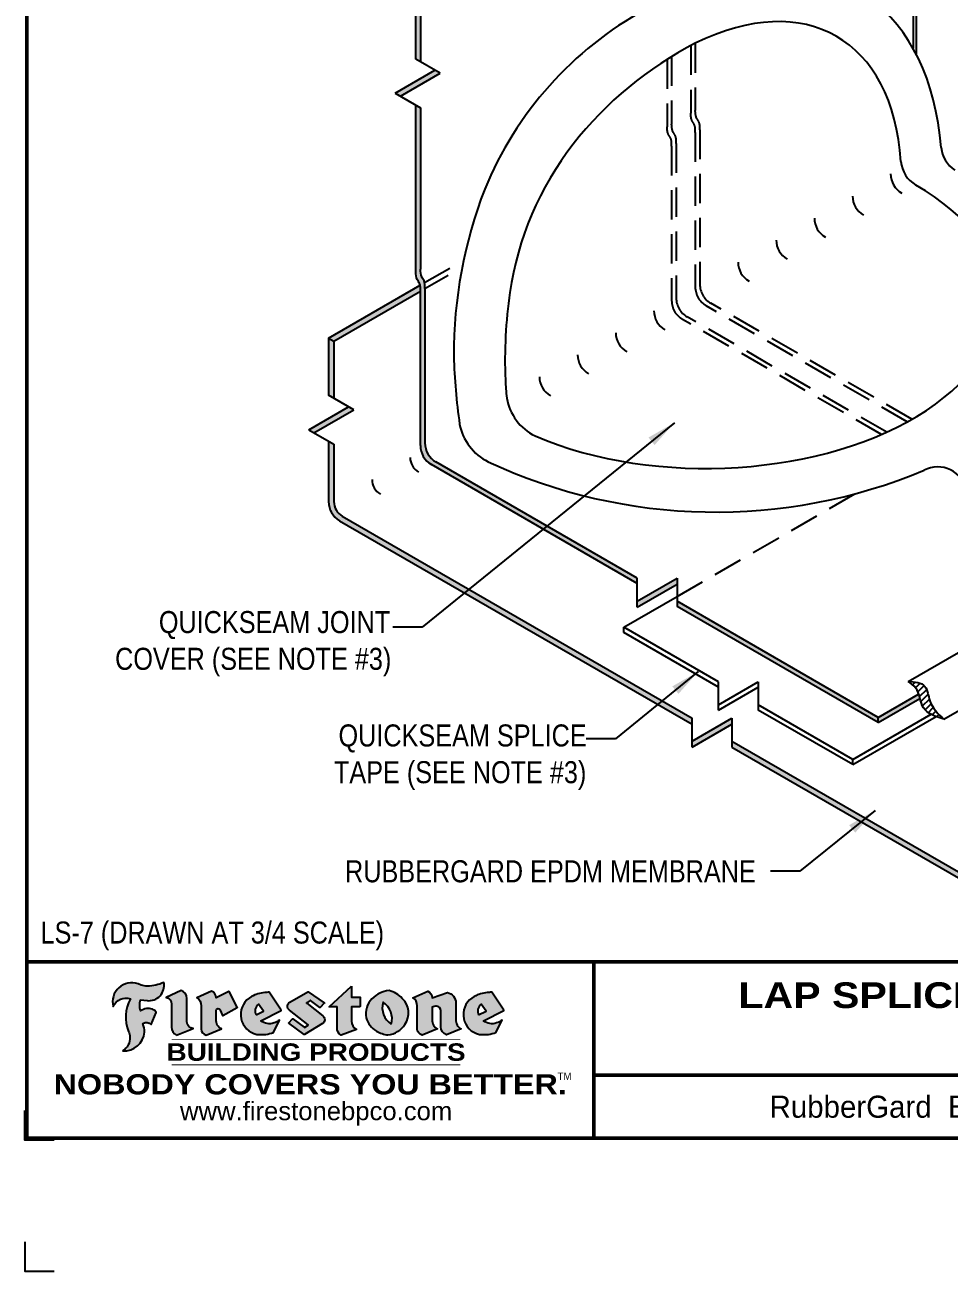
# Model space of a CAD drawing. Header units: inches. Extents: x 165.4 to 185.5, y 113.7 to 130.5.
# Drawn here: x 165.45 to 173.31, y 113.75 to 124.35 of the extents above; entities that cross this region are included whole.
import ezdxf
from ezdxf.enums import TextEntityAlignment as Align

# ---------------------------------------------------------------- set-up
doc = ezdxf.new("R2010")
doc.units = ezdxf.units.IN
doc.header["$MEASUREMENT"] = 0
doc.linetypes.add('HIDDEN', pattern=[0.375, 0.25, -0.125])
doc.layers.get('0').update_dxf_attribs({"linetype": 'CONTINUOUS'})
doc.layers.get('DEFPOINTS').update_dxf_attribs({"linetype": 'CONTINUOUS'})
for name, color, linetype in [('FSBP-ANNO-NOTE', 7, 'CONTINUOUS'), ('FSBP-MEMBRANE', 7, 'CONTINUOUS'), ('FSBP-SEALANTS', 1, 'CONTINUOUS'), ('FSBP-TTLB', 7, 'CONTINUOUS'), ('FSBP-TTLB-BORDER', 7, 'CONTINUOUS'), ('FSBP-TTLB-TEXT', 7, 'CONTINUOUS')]:
    doc.layers.add(name, color=color, linetype=linetype)
doc.styles.add('FSBP_ARIAL', font='arial.ttf')
doc.styles.add('FSBP_ARIAL_BOLD', font='')
doc.styles.add('FSBP_ARIAL_NAR', font='ARIALN.TTF')
doc.styles.add('FSBP_BANKGOTHIC', font='bgothm.ttf')
doc.styles.get('FSBP_ARIAL_BOLD').set_extended_font_data('Arial Black')
doc.dimstyles.new('FSBP-LEADER', dxfattribs={"dimtxt": 0.1875, "dimasz": 0.25, "dimexe": 0.0625, "dimexo": 0.125, "dimgap": 0.125, "dimtad": 0, "dimtih": 1, "dimtoh": 1, "dimdec": 4, "dimzin": 0, "dimdsep": 46, "dimlunit": 4, "dimtxsty": 'FSBP_ARIAL_NAR', "dimcen": 0.09375, "dimclrd": 256, "dimclre": 256, "dimclrt": 256, "dimadec": 0, "dimazin": 0, "dimtfac": 1, "dimtdec": 4, "dimtofl": 0, "dimtmove": 0, "dimatfit": 3, "dimfxl": 1, "dimtolj": 1, "dimtzin": 0, "dimlwd": -1, "dimlwe": -1, "dimarcsym": 0})

# ---------------------------------------------------------------- blocks, each defined once
blk = doc.blocks.new('TTLB-EPDM_2')
at = {"layer": 'FSBP-TTLB-TEXT'}
h = blk.add_hatch(color=1, dxfattribs=at)
edge = h.paths.add_edge_path()
edge.add_arc((1.037309769669573, -0.1982514792917306), 0.1319107607348553, 264.0410451462098, 370.3106169565175)
edge.add_arc((1.027551646585694, 0.1214293576525799), 0.3273056962876235, 270.05058356628535, 295.23459397187514, ccw=False)
edge.add_arc((1.022801957313345, -0.06680179986895154), 0.1391656561713503, 249.3281275763668, 272.0749124149863, ccw=False)
edge.add_line((0.9736743133014443, -0.1970076156048179), (0.9474927838574558, -0.1852745150568325))
edge.add_arc((0.8939498971398288, -0.3394262635682071), 0.1631857907024099, 70.84590087378872, 194.3325259843273)
edge.add_arc((0.8444260109029493, -0.4259936440910768), 0.1179914261095279, 70.96950098067128, 156.9641407594482, ccw=False)
edge.add_arc((1.153141409296894, -0.4684497516079468), 0.3110405457095052, 150.3231137483159, 203.2084295854517)
edge.add_arc((0.7562495500622943, -0.6412608153899899), 0.1218587156617311, 0.8849157075190988, 24.34668939894999, ccw=False)
edge.add_arc((0.7493781665697374, -0.6475258110744375), 0.1289731377238325, -58.36655102076742, 3.6216782311386737, ccw=False)
edge.add_arc((0.8256699029544474, -0.5792158350996106), 0.1783301886510354, 267.2205474105585, 354.1381621173521)
edge.add_arc((0.7903121048625305, -0.6011409294291745), 0.212787892960859, 0.9996158580669322, 21.00503380861244)
edge.add_arc((1.01880712263941, -0.5666691048185161), 0.05136395668415847, 40.82117713173261, 125.52727787225791, ccw=False)
edge.add_line((1.057676976260041, -0.5330924682126437), (1.102776947655911, -0.4308018311949837))
edge.add_arc((1.040858222524664, -0.4699705673995949), 0.07326744446031509, 32.31675181867256, 66.31481236598174)
edge.add_arc((1.032262518825329, -0.5063316993097662), 0.1102246948011782, 69.8179132332389, 125.254734720681)
edge.add_arc((1.127708877207287, -0.368959353531244), 0.1659710644737306, 164.1569669952081, 196.5811013160487, ccw=False)
edge.add_line((0.9680425188342383, -0.3236487780942383), (1.023615334387159, -0.3294494641845773))
h = blk.add_hatch(color=1, dxfattribs=at)
edge = h.paths.add_edge_path()
edge.add_line((2.763460561272041, -0.2072496393923444), (2.763460561272041, -0.2969520779963801))
edge.add_arc((2.765767478062699, -0.2969520779963943), 0.00230691679065842, 179.9999999996471, 269.9999999996471)
edge.add_line((2.765767478062685, -0.2992589947870528), (2.835417693520355, -0.2992589947870528))
edge.add_arc((2.835417693520355, -0.3015659115777538), 0.002306916790701052, 0, 90, ccw=False)
edge.add_line((2.837724610311056, -0.3015659115777538), (2.837724610311056, -0.3790761307453892))
edge.add_arc((2.83541769352037, -0.3790761307453749), 0.002306916790686842, 269.99999999964706, 359.99999999964706, ccw=False)
edge.add_line((2.835417693520355, -0.3813830475360618), (2.765767478062685, -0.3813830475360618))
edge.add_arc((2.765767478062699, -0.3836899643267202), 0.00230691679065842, 90.00000000035294, 180.0000000003529)
edge.add_line((2.763460561272041, -0.3836899643267344), (2.763460561272041, -0.5033995910642801))
edge.add_arc((2.836735953378943, -0.5071368822038516), 0.07337063740681413, 177.0802527808789, 245.3249543133826)
edge.add_line((2.806105814540615, -0.5738080530967267), (2.674529557384915, -0.6226036013049594))
edge.add_arc((2.708610405062069, -0.564298408791804), 0.06753517344606039, 177.0345319916277, 239.6926428024901, ccw=False)
edge.add_line((2.641165668230087, -0.560804539009709), (2.641165668230087, -0.3836899643267344))
edge.add_arc((2.638858751439429, -0.3836899643267202), 0.00230691679065842, 359.9999999996471, 449.999999999647)
edge.add_line((2.638858751439443, -0.3813830475360618), (2.572857950769389, -0.3813830475360618))
edge.add_line((2.572857950769389, -0.3813830475360618), (2.763460561272041, -0.2072496393923444))
h = blk.add_hatch(color=1, dxfattribs=at)
edge = h.paths.add_edge_path()
edge.add_line((1.275239419159561, -0.6223407783464694), (1.415345367376062, -0.5660418822574371))
edge.add_arc((1.421019305783958, -0.5090099247487757), 0.05731350411836949, 181.9717871001989, 264.31851000495806, ccw=False)
edge.add_line((1.363739737527226, -0.5109819325197265), (1.363412352251203, -0.3102363679013962))
edge.add_arc((1.294263659668751, -0.3103491388303989), 0.06914878453844908, 0.0934405599591014, 72.42834396969012)
edge.add_line((1.315139561173908, -0.2444268274366692), (1.186839444240604, -0.3024209471341379))
edge.add_arc((1.175246268095289, -0.3585110609420917), 0.05727567197445628, -0.017399788185912257, 78.322067691347, ccw=False)
edge.add_line((1.232521937428658, -0.3585284546236807), (1.232574268422297, -0.555126496687123))
edge.add_arc((1.305699496415486, -0.5558575689677219), 0.07312888236350451, 179.4272023230205, 245.3845503102953)
h = blk.add_hatch(color=1, dxfattribs=at)
edge = h.paths.add_edge_path()
edge.add_line((1.792026821926584, -0.3839679064720229), (1.722158956877934, -0.2518542302253621))
edge.add_arc((1.720119655279638, -0.2529327078887852), 0.002306916790721817, 27.87197133405656, 117.3766794470751)
edge.add_line((1.719058846382097, -0.250884159729182), (1.610638460368705, -0.3070279753467702))
edge.add_arc((1.547088841662962, -0.3061026658494403), 0.06355635479880145, 359.165808011073, 425.8793658831422)
edge.add_line((1.573061729235633, -0.2480956029480268), (1.446879247402876, -0.3051325108639702))
edge.add_arc((1.407812067100189, -0.370357133046621), 0.07602957263902092, -3.441403975725109, 59.07992244284969, ccw=False)
edge.add_line((1.483704536400296, -0.3749210150788969), (1.483704536400296, -0.5723838140635706))
edge.add_arc((1.54053746518044, -0.568254406115083), 0.05698275005415228, 184.1557352478595, 255.3066498366543)
edge.add_line((1.526084036778343, -0.6233736605654059), (1.657291340682093, -0.570650514527486))
edge.add_arc((1.688298576827198, -0.5021390388423987), 0.0752015358480571, 207.5160880841914, 245.649226723163, ccw=False)
edge.add_arc((1.721050197024907, -0.4914488168456328), 0.1093332836229113, 179.4823365255141, 204.5537900001094, ccw=False)
edge.add_line((1.611721375809452, -0.4904610114968335), (1.611721375809452, -0.4126404716788983))
edge.add_arc((1.628589765097195, -0.414159299036043), 0.01693662875851176, 28.356188110622725, 174.8549701683585, ccw=False)
edge.add_arc((1.627340435522395, -0.4197189881350504), 0.02111886817708033, 22.216893572439517, 40.10213956426492, ccw=False)
edge.add_line((1.646891420738257, -0.4117336534413738), (1.666638796144639, -0.4549750258192233))
edge.add_arc((1.668737246926742, -0.4540167099035481), 0.002306916790685496, 204.545128184284, 299.6323508190091)
edge.add_line((1.669877862091766, -0.4560219186518992), (1.791128135493295, -0.3870515928837648))
edge.add_line((1.791128135493295, -0.3870515928837648), (1.792026821926584, -0.3839679064720229))
h = blk.add_hatch(color=1, dxfattribs=at)
h.paths.add_polyline_path([(2.063388732080512, -0.2583237030618903, 0.02524281661523788), (2.025024361750752, -0.2610532129309178, 0.1213611957758757), (1.901773912052249, -0.3008158885520373, 0.6151668103976068), (1.93274136141747, -0.6099060679591872, 0.05306812109568645), (1.967936229862175, -0.617865745600497, 0.1150932231766138), (2.099126721549737, -0.5994933789882708), (2.151195569562105, -0.4944891916583316, -0.08755405562188731), (2.104230609512001, -0.5187113292177372, -0.265591761123442), (1.992692314386659, -0.5010701623316862), (2.165347897647223, -0.4141184325909109, 0.4518949533370738), (2.166222728871162, -0.4107679608846269)])
h.paths.add_polyline_path([(2.014217313945437, -0.4188965037300676), (1.951113654018855, -0.4515330109460507, -0.3720533890450154), (1.973177450672722, -0.3607130665457561)], flags=16)
h = blk.add_hatch(color=1, dxfattribs=at)
edge = h.paths.add_edge_path()
edge.add_arc((2.260407392426802, -0.3775796671688782), 0.04152450223225729, 123.20805433950699, 232.2027298779723, ccw=False)
edge.add_line((2.237665217914071, -0.3428366421988329), (2.393535971665983, -0.2540943745380986))
edge.add_arc((2.394677353533142, -0.2560991469722482), 0.002306916790741334, 55.64644466176611, 119.65426054492559, ccw=False)
edge.add_line((2.395979141996861, -0.2541946229174954), (2.531809646140459, -0.3470380726374032))
edge.add_arc((2.530468902927946, -0.3489153772789875), 0.002306916790700397, -42.731101238422525, 54.4661353739603, ccw=False)
edge.add_line((2.532163440279987, -0.3504807552658491), (2.498457913851155, -0.3869673252714421))
edge.add_arc((2.496763376499139, -0.3854019472845934), 0.002306916790672934, 233.7527076894875, 317.26889876138785, ccw=False)
edge.add_line((2.495399362263356, -0.38726241234572), (2.413849913492982, -0.3274738082119626))
edge.add_arc((2.412485899257181, -0.3293342732731342), 0.002306916790720064, 53.75270768979358, 124.4135619297835)
edge.add_line((2.41118211687575, -0.3274311136421062), (2.382933981293377, -0.346782838468144))
edge.add_arc((2.38423776367478, -0.3486859980991606), 0.002306916790694898, 124.4135619293799, 231.8459020253626)
edge.add_line((2.382812599816248, -0.3505000469010184), (2.519899969301207, -0.4581994452042721))
edge.add_arc((2.494247019847682, -0.4908523236374461), 0.04152450223225742, -55.21225898295222, 51.84590202520428, ccw=False)
edge.add_line((2.517938320565804, -0.5249552055672808), (2.364434947484597, -0.6179520922513717))
edge.add_arc((2.36323960192349, -0.6159790200102006), 0.002306916790726996, 233.2955624372927, 301.20872157023314, ccw=False)
edge.add_line((2.361860787187538, -0.6178285429225383), (2.231266621301074, -0.5204709167214361))
edge.add_arc((2.232647938930649, -0.5186232623475259), 0.002306916790697672, 135.5134179846393, 233.21798691998708, ccw=False)
edge.add_line((2.231002150870836, -0.5170067083764565), (2.262839375599356, -0.4845937328397696))
edge.add_arc((2.264485163659225, -0.4862102868108537), 0.002306916790748497, 53.0352839999411, 135.513417985369, ccw=False)
edge.add_line((2.265872365996302, -0.4843670465239001), (2.361834678328762, -0.5565872257804898))
edge.add_arc((2.363221880665761, -0.5547439854936304), 0.002306916790627066, 233.0352840000685, 302.2362632414394)
edge.add_line((2.36445241715569, -0.5566953042850713), (2.39428499383348, -0.5378823484768844))
edge.add_arc((2.393054457343549, -0.5359310296853765), 0.002306916790685166, 302.2362632406177, 412.2027298768422)
edge.add_line((2.394468296066179, -0.5341081404551886), (2.234958295420142, -0.4103916733127022))
h = blk.add_hatch(color=1, dxfattribs=at)
edge = h.paths.add_edge_path(flags=16)
edge.add_arc((2.940363509127394, -0.4847985213681437), 0.1684614578629418, 344.5558804047865, 417.0140046669545)
edge.add_arc((3.194458079644619, -0.3883534532477785), 0.1684614578629414, 164.5558804047864, 237.0140046669546)
edge = h.paths.add_edge_path()
edge.add_arc((3.069375116502199, -0.4399344555144872), 0.1828726885096673, 136.0914512150047, 191.213418978326)
edge.add_arc((3.064939550433406, -0.4318234379590333), 0.1803148804748503, 194.0167254156723, 240.6663730831859)
edge.add_arc((3.098047041778981, -0.3845058757092554), 0.2378525180183701, 239.2975390661776, 264.2889872773176)
edge.add_arc((3.04884478212623, -0.4190232383793012), 0.203760689247156, 277.1986764832036, 326.503572961274)
edge.add_arc((3.077739326803546, -0.4341046616465112), 0.171374865791709, 325.3768876809902, 406.3828327799087)
edge.add_arc((3.011839488065919, -0.4896144380417797), 0.2571945645850002, 44.28462553519766, 73.82901434867304)
edge.add_arc((3.117152499586992, -0.4983433120546693), 0.2579560664039132, 97.50292863483666, 134.1039137579027)
h = blk.add_hatch(color=1, dxfattribs=at)
edge = h.paths.add_edge_path()
edge.add_line((3.322690228557462, -0.5721896537377091), (3.322690228557462, -0.3749210150788969))
edge.add_arc((3.246797759257384, -0.3703571330465745), 0.076029572638996, 356.5585960242387, 419.0799224428129)
edge.add_line((3.285864939560099, -0.3051325108639702), (3.412047421392799, -0.2480956029480268))
edge.add_arc((3.386074533820159, -0.3061026658494941), 0.06355635479883807, 0.3962622833877276, 65.87936588318718, ccw=False)
edge.add_line((3.449629368605429, -0.3056631084210863), (3.580526418688805, -0.2593848434574539))
edge.add_arc((3.555744121700958, -0.3530904070730321), 0.09692726601172152, 2.366977007666776, 75.18615851992018, ccw=False)
edge.add_line((3.652588689330287, -0.3490873311063041), (3.652588689330287, -0.4883770011386872))
edge.add_arc((3.761877549389556, -0.4914934052703811), 0.1093332836229047, 178.3666365323574, 204.5537900000422)
edge.add_arc((3.729125929191727, -0.5021836272670953), 0.07520153584796169, 207.5160880841711, 245.2240541443093)
edge.add_line((3.697611150971852, -0.5704631245385627), (3.572585913552643, -0.6207021253773775))
edge.add_arc((3.59534718600759, -0.5526356419907701), 0.07177131519198746, 180.3328587115751, 251.51018566665869, ccw=False)
edge.add_line((3.523577081955409, -0.5530525936986663), (3.523577081955409, -0.4153032515383615))
edge.add_arc((3.486319529276879, -0.4148773504126441), 0.0372599868942854, 359.3450650296066, 449.0500281941028)
edge.add_arc((3.482769874121713, -0.4419622099033496), 0.06447454900600783, 86.29402372314017, 119.8211331593848)
edge.add_line((3.450707067966732, -0.3860252459975726), (3.450707067966732, -0.4904610114968335))
edge.add_arc((3.560035889182251, -0.491448816845647), 0.1093332836229751, 179.4823365255069, 204.5537900001023)
edge.add_arc((3.527284268984408, -0.5021390388424952), 0.07520153584796385, 207.5160880841699, 245.6492267231416)
edge.add_line((3.496277032839316, -0.570650514527486), (3.365069728935509, -0.6233736605654059))
edge.add_arc((3.37950248606194, -0.5682868177318081), 0.05694615642555727, 183.9298782390169, 255.318496325343, ccw=False)
h = blk.add_hatch(color=1, dxfattribs=at)
h.paths.add_polyline_path([(3.957695472291277, -0.2583237030618903, 0.02524281661523822), (3.919331101961575, -0.2610532129309178, 0.1085638477195505), (3.807890832595604, -0.2939221658134414, 0.6425897848490651), (3.827048101628293, -0.6099060679591872, 0.05306812109569052), (3.862242970072884, -0.617865745600497, 0.1150932231766133), (3.993433461760503, -0.5994933789882708), (4.045502309772871, -0.4944891916583316, -0.08755405562189084), (3.998537349722767, -0.5187113292177372, -0.2655917611234366), (3.886999054597368, -0.5010701623316862), (4.059654637857989, -0.4141184325909109, 0.4518949533370731), (4.060529469081928, -0.4107679608846269)])
h.paths.add_polyline_path([(3.90852405415626, -0.4188965037300676), (3.845420394229677, -0.4515330109460507, -0.3720533890450147), (3.867484190883488, -0.3607130665457561)], flags=16)
at = {"layer": 'DEFPOINTS', "color": 1}
blk.add_lwpolyline([(0.234375, -1.515625), (-0.015625, -1.515625), (-0.015625, -1.265625)], dxfattribs=at)
at = {"layer": 'DEFPOINTS', "linetype": 'Continuous', "ltscale": 1.75}
blk.add_lwpolyline([(-0.015625, -2.380833333333342), (-0.015625, -2.630833333333342), (0.234375, -2.630833333333342)], dxfattribs=at)
at = {"layer": 'FSBP-TTLB', "const_width": 0.03125}
for points in [[(0, 0), (0, -1.5), (20, -1.5), (20, 0), (0, 0)], [(4.825208527206769, 0), (4.825208527206769, -0.9643749050531198)], [(4.825208527206769, -0.9643749050531198), (15.84028770518938, -0.9643749050531198)], [(4.825208527206769, -0.9643749050531198), (4.825208527206769, -1.5)]]:
    blk.add_lwpolyline(points, dxfattribs=at)
at = {"layer": 'FSBP-TTLB-BORDER', "const_width": 0.03125}
blk.add_lwpolyline([(20, 0), (20, 13), (0, 13), (0, 0)], dxfattribs=at)
at = {"layer": 'FSBP-TTLB-TEXT', "color": 1}
blk.add_line((0.7358432058323388, -0.379822754145593), (0.7358432058323388, -0.379822754145593), dxfattribs=at)
for points in [[(1.023615323725323, -0.3294494630716969, 0.5000510906601082), (1.167090420776901, -0.1746414942047778, -0.1103304102359608), (1.027840608309816, -0.2058762110801382, -0.09957876667165425), (0.9736743133014443, -0.1970076156048179), (0.9474927838574558, -0.1852745150568325, 0.5978159689075124), (0.7358432058323388, -0.379822754145593, -0.3938834584182213), (0.8828996422548698, -0.3144510229727047, 0.2349406564350952), (0.86727108227484, -0.5910237178633082, -0.1027304183841549), (0.8780937320133262, -0.6393788197974146, -0.2772692352614086), (0.8170223912655956, -0.7573362346216896, 0.3985429150902959), (1.003067614090241, -0.5974286950643517, 0.0875124847930418), (0.9889600163401155, -0.5248671157293501, -0.3874031597924062), (1.057676976260041, -0.5330924682126437), (1.102776947655911, -0.4308018311949837, 0.1494423498871741), (1.07029056398062, -0.4028746979725923, 0.2467195073738216), (0.9686394281704906, -0.4163228904100862, -0.1424285161541127), (0.9680425188342383, -0.3236487780942383), (1.023615334387159, -0.3294494641845773)], [(2.763460561272041, -0.2072496393923444), (2.763460561272041, -0.2969520779963801, 0.4142135623730958), (2.765767478062685, -0.2992589947870528), (2.835417693520355, -0.2992589947870528, -0.414213562373095), (2.837724610311056, -0.3015659115777538), (2.837724610311056, -0.3790761307453892, -0.4142135623730938), (2.835417693520355, -0.3813830475360618), (2.765767478062685, -0.3813830475360618, 0.4142135623730958), (2.763460561272041, -0.3836899643267344), (2.763460561272041, -0.5033995910642801, 0.3068985753588853), (2.806105814540615, -0.5738080530967267), (2.674529557384915, -0.6226036013049594, -0.2804194150632976), (2.641165668230087, -0.560804539009709), (2.641165668230087, -0.3836899643267344, 0.414213562373095), (2.638858751439443, -0.3813830475360618), (2.572857950769389, -0.3813830475360618), (2.763460561272041, -0.2072496393923444)], [(2.166222728871162, -0.4107679608846269), (2.063388732080512, -0.2583237030618903, 0.02524281661523788), (2.025024361750752, -0.2610532129309178, 0.1085638477195265), (1.913584092384895, -0.2939221658134414, 0.6425897848491228), (1.93274136141747, -0.6099060679591872, 0.05306812109568648), (1.967936229862175, -0.617865745600497, 0.1150932231766137), (2.099126721549737, -0.5994933789882708), (2.151195569562105, -0.4944891916583316, -0.0875540556218873), (2.104230609512001, -0.5187113292177372, -0.2655917611234418), (1.992692314386659, -0.5010701623316862), (2.165347897647223, -0.4141184325909109)], [(4.060529469081928, -0.4107679608846269), (3.957695472291277, -0.2583237030618903, 0.02524281661523788), (3.919331101961575, -0.2610532129309178, 0.1085638477195265), (3.807890832595604, -0.2939221658134414, 0.6425897848491228), (3.827048101628293, -0.6099060679591872, 0.05306812109568648), (3.862242970072884, -0.617865745600497, 0.1150932231766137), (3.993433461760503, -0.5994933789882708), (4.045502309772871, -0.4944891916583316, -0.0875540556218873), (3.998537349722767, -0.5187113292177372, -0.2655917611234418), (3.886999054597368, -0.5010701623316862), (4.059654637857989, -0.4141184325909109)], [(4.059654637857989, -0.4141184325909109, 0.4518949533370731), (4.060529469081928, -0.4107679608846269, 0.4518949533370731)]]:
    blk.add_lwpolyline(points, format="xyb", dxfattribs=at)
for points in [[(1.275239419159561, -0.6223407783464694), (1.415345367376062, -0.5660418822574371, -0.3756100036733062), (1.363739737527226, -0.5109819325197265), (1.363412352251203, -0.3102363679013962, 0.3265360292958048), (1.315139561173908, -0.2444268274366692), (1.186839444240604, -0.3024209471341379, -0.3557863980845349), (1.232521937428658, -0.3585284546236807), (1.232574268422297, -0.555126496687123, 0.2960110723418457)], [(1.792026821926584, -0.3839679064720229), (1.722158956877934, -0.2518542302253621, 0.4116839150163434), (1.719058846382097, -0.250884159729182), (1.610638460368705, -0.3070279753467702, 0.2996033003794034), (1.573061729235633, -0.2480956029480268), (1.446879247402876, -0.3051325108639702, -0.2797757560995365), (1.483704536400296, -0.3749210150788969), (1.483704536400296, -0.5723838140635706, 0.320828638474519), (1.526084036778343, -0.6233736605654059), (1.657291340682093, -0.570650514527486, -0.1679398621276611), (1.621603752698661, -0.5368819723450571, -0.1098333365370753), (1.611721375809452, -0.4904610114968335), (1.611721375809452, -0.4126404716788983, -0.743334502655012), (1.64349420176768, -0.4061152228778298, -0.07819791644735608), (1.646891420738257, -0.4117336534413738), (1.666638796144639, -0.4549750258192233, 0.4404648714563479), (1.669877862091766, -0.4560219186518992), (1.791128135493295, -0.3870515928837648)], [(2.234958295420142, -0.4103916733127022, -0.5150044486718882), (2.237665217914071, -0.3428366421988329), (2.393535971665983, -0.2540943745380986, -0.2867822934100265), (2.395979141996861, -0.2541946229174954), (2.531809646140459, -0.3470380726374032, -0.4515027974650387), (2.532163440279987, -0.3504807552658491), (2.498457913851155, -0.3869673252714421, -0.3814439164929681), (2.495399362263356, -0.38726241234572), (2.413849913492982, -0.3274738082119626, 0.3184718635035665), (2.41118211687575, -0.3274311136421062), (2.382933981293377, -0.346782838468144, 0.5064094529656681), (2.382812599816248, -0.3505000469010184), (2.519899969301207, -0.4581994452042721, -0.5043597839115849), (2.517938320565804, -0.5249552055672808), (2.364434947484597, -0.6179520922513717, -0.3053163970316367), (2.361860787187538, -0.6178285429225383), (2.231266621301074, -0.5204709167214361, -0.4541703869768119), (2.231002150870836, -0.5170067083764565), (2.262839375599356, -0.4845937328397696, -0.3762644290664977), (2.265872365996302, -0.4843670465239001), (2.361834678328762, -0.5565872257804898, 0.3114700032088108), (2.36445241715569, -0.5566953042850713), (2.39428499383348, -0.5378823484768844, 0.520381097387146), (2.394468296066179, -0.5341081404551886)], [(2.937624918725987, -0.3131105398334029, 0.2452625673097023), (2.889993533867141, -0.4754966266250307, 0.2064059665179019), (2.976604338974084, -0.5890186876871866, 0.1094800500670344), (3.074378098474654, -0.6211778035979165, 0.2185147641853038), (3.218764944843201, -0.5314757029352819, 0.3689489483072479), (3.195959963110113, -0.3100352223135445, 0.1296305888694145), (3.0834694040758, -0.242595816912754, 0.1610736375384317)], [(3.322690228557462, -0.5721896537377091), (3.322690228557462, -0.3749210150788969, 0.2797757560995341), (3.285864939560099, -0.3051325108639702), (3.412047421392799, -0.2480956029480268, -0.2937618496109166), (3.449629368605429, -0.3056631084210863), (3.580526418688805, -0.2593848434574539, -0.3288760160581939), (3.652588689330287, -0.3490873311063041), (3.652588689330287, -0.4883770011386872, 0.114762897203527), (3.662431105063263, -0.536926560769686, 0.166032965990522), (3.697611150971852, -0.5704631245385627), (3.572585913552643, -0.6207021253773775, -0.3209557512194564), (3.523577081955409, -0.5530525936986663), (3.523577081955409, -0.4153032515383615, 0.4127061514896111), (3.48693727661589, -0.3776224848030694, 0.1473421876160361), (3.450707067966732, -0.3860252459975726), (3.450707067966732, -0.4904610114968335, 0.1098333365370753), (3.460589444855941, -0.5368819723450855, 0.1679398621276611), (3.496277032839316, -0.570650514527486), (3.365069728935509, -0.6233736605654059, -0.3219729545308964), (3.322690228557462, -0.5721896537377091, 29.1476284739)], [(1.951113654018855, -0.4515330109460507), (2.014217313945437, -0.4188965037300676), (1.973177450672722, -0.3607130665457561, 0.3720533890450154)], [(3.10274193015772, -0.5296595419651595, 0.3271311138286319), (3.032079658614293, -0.3434924326507627, 0.3271311138286322)], [(3.845420394229677, -0.4515330109460507), (3.90852405415626, -0.4188965037300676), (3.867484190883488, -0.3607130665457561, 0.3720533890450154)]]:
    blk.add_lwpolyline(points, format="xyb", close=True, dxfattribs=at)
at = {"layer": 'FSBP-TTLB-TEXT', "const_width": 0.0078125}
for points in [[(1.233926579809207, -0.6584455781731435), (3.691229482685259, -0.6584455781731577)], [(1.233926579809207, -0.8761560960495984), (3.691229482685259, -0.8761560960495842)]]:
    blk.add_lwpolyline(points, dxfattribs=at)
at = {"layer": 'FSBP-TTLB-TEXT', "color": 1}
for centre, start, end in [((1.789987520328282, -0.3850463841354355), 299.6323508193319, 27.87197133380463), ((2.164310260790558, -0.412058050385383), 296.7304547840455, 34.00233684987403)]:
    blk.add_arc(centre, 0.00230691679068068, start, end, dxfattribs=at)
at = {"layer": 'FSBP-TTLB-TEXT', "lineweight": 18, "style": 'FSBP_ARIAL_BOLD'}
blk.add_text('BUILDING PRODUCTS', height=0.1484375, dxfattribs=at).set_placement((2.462578031247233, -0.7673008371113639), align=Align.MIDDLE_CENTER)
at = {"layer": 'FSBP-TTLB-TEXT', "color": 1}
for s, height, style, p in [('NOBODY COVERS YOU BETTER.', 0.171875, 'FSBP_ARIAL_BOLD', (2.412604263603384, -1.041650450587369)), ('TM', 0.0625, 'FSBP_BANKGOTHIC', (4.576671173373001, -0.9725745042934193))]:
    blk.add_text(s, height=height, dxfattribs=dict(at, style=style)).set_placement(p, align=Align.MIDDLE_CENTER)
at = {"layer": 'FSBP-TTLB-TEXT'}
for s, height, style, p in [('RubberGard  EPDM', 0.1875, 'FSBP_BANKGOTHIC', (7.443365678241776, -1.23218745252656)), ('www.firestonebpco.com', 0.15625, 'FSBP_ARIAL', (2.462578031247233, -1.268657306740124))]:
    blk.add_text(s, height=height, dxfattribs=dict(at, style=style)).set_placement(p, align=Align.MIDDLE_CENTER)
for tag, height, style, p in [('MAXIMUM_WARRANTY', 0.1875, 'FSBP_ARIAL_BOLD', (18.03987100774941, 0.2240244307510579)), ('ACCPT_SYSTEMS', 0.21875, 'FSBP_ARIAL', (12.49438170418193, -1.23218745252656))]:
    blk.add_attdef(tag, text='', height=height, dxfattribs=dict(at, style=style)).set_placement(p, align=Align.MIDDLE_LEFT)
for tag, height, style, p in [('DETAIL_DESCP_LINE_1', 0.21875, 'FSBP_ARIAL_BOLD', (10.33118450231211, -0.2831249841755152)), ('DETAIL_DESCP_LINE_2', 0.21875, 'FSBP_ARIAL_BOLD', (10.33118450231211, -0.6812499208775904)), ('ISSUE_REV_DATE', 0.21875, 'FSBP_ARIAL', (16.84069633627263, -0.7282559425942452)), ('DETAIL_NUMBER', 0.4375, 'FSBP_ARIAL', (18.91941590748775, -0.8931630692489421))]:
    blk.add_attdef(tag, text='', height=height, dxfattribs=dict(at, style=style)).set_placement(p, align=Align.MIDDLE_CENTER)

msp = doc.modelspace()

# ---------------------------------------------------------------- hatches: boundary and pattern name
at = {"layer": 'FSBP-MEMBRANE'}
h = msp.add_hatch(color=256, dxfattribs=at)
h.paths.add_polyline_path([(168.8126740545393, 125.4116258919521), (168.7737029113692, 125.4341258919521), (168.773702911369, 124.0602818797119), (168.8126740545393, 124.0377818797119)])
h.paths.add_polyline_path([(168.9819325440029, 123.9400604452574), (168.9369325440029, 123.966041207371), (168.5984155650757, 123.7705983384622), (168.6434155650757, 123.7446175763486)])
edge = h.paths.add_edge_path()
edge.add_line((168.8126740545393, 123.6468961418942), (168.773702911369, 123.6693961418941))
edge.add_line((168.773702911369, 123.6693961418941), (168.7737029113689, 122.2505521296549))
edge.add_spline(control_points=[(168.773702911369, 122.250552129654), (168.7747251885648, 122.227238280565), (168.7763057688569, 122.1911918828192), (168.8032231632319, 122.1584203458611), (168.8086921768888, 122.1416271882446), (168.8099413915396, 122.1361359608293)], knot_values=[0.04962066779482693, 0.04962066779482693, 0.04962066779482693, 0.04962066779482693, 0.1173467419836059, 0.15433443679334, 0.1715069895125715, 0.1715069895125715, 0.1715069895125715, 0.1715069895125715], degree=3, periodic=0)
edge.add_spline(control_points=[(168.8099413915396, 122.1361359608293), (168.813551039226, 122.1202688747988), (168.8131125468826, 122.103010507559), (168.8126740545392, 122.0857521403192)], knot_values=[0, 0, 0, 0, 0.04962066779482694, 0.04962066779482694, 0.04962066779482694, 0.04962066779482694], degree=3, periodic=0)
edge.add_line((168.8126740545392, 122.0857521403182), (168.8126740545392, 120.7719476021329))
edge.add_arc((169.0001740545392, 120.7719476021329), 0.1875000000000024, 180.0000000000043, 240.0000000000006)
edge.add_line((168.9064240545392, 120.6095678389233), (170.6583332951759, 119.5981025672459))
edge.add_line((170.6583332951759, 119.5981025672459), (170.6583332951759, 119.643102567246))
edge.add_line((170.6583332951759, 119.643102567246), (168.9453951977096, 120.6320678389234))
edge.add_arc((169.0391451977096, 120.794447602133), 0.1875000000000024, 180.0000000000043, 240.0000000000006, ccw=False)
edge.add_line((168.8516451977096, 120.7944476021329), (168.8516451977096, 122.1082521403196))
edge.add_spline(control_points=[(168.8516451977096, 122.1082521403193), (168.8520836900529, 122.125510507559), (168.8525221823963, 122.1427688747988), (168.8489125347099, 122.1586359608293)], knot_values=[0, 0, 0, 0, 0.04962066779478864, 0.04962066779478864, 0.04962066779478864, 0.04962066779478864], degree=3, periodic=0)
edge.add_spline(control_points=[(168.8489125347099, 122.1586359608293), (168.8476633200591, 122.1641271882445), (168.8421943064022, 122.180920345861), (168.8152769120271, 122.2136918828192), (168.8136963317349, 122.249738280565), (168.8126740545392, 122.2730521296539)], knot_values=[0.04962066779478864, 0.04962066779478864, 0.04962066779478864, 0.04962066779478864, 0.06679322051405845, 0.1037809153238013, 0.1715069895125803, 0.1715069895125803, 0.1715069895125803, 0.1715069895125803], degree=3, periodic=0)
edge.add_line((168.8126740545392, 122.2730521296542), (168.8126740545393, 123.6468961418942))
h = msp.add_hatch(color=256, dxfattribs=at)
edge = h.paths.add_edge_path()
edge.add_spline(control_points=[(168.8126740545392, 122.0857521403192), (168.8131125468826, 122.103010507559), (168.813551039226, 122.1202688747988), (168.8099413915396, 122.1361359608293)], knot_values=[0, 0, 0, 0, 0.04962066779482694, 0.04962066779482694, 0.04962066779482694, 0.04962066779482694], degree=3, periodic=0)
edge.add_line((168.8099413915398, 122.136135960828), (168.0314022031667, 121.6866461508461))
edge.add_line((168.0314022031667, 121.6866461508461), (168.0764022031667, 121.6606653887325))
edge.add_line((168.0764022031667, 121.6606653887325), (168.8126740545392, 122.0857521403192))
h.paths.add_polyline_path([(168.0764022031667, 121.6606653887325), (168.0314022031667, 121.6866461508461), (168.0314022031667, 121.1992059885482), (168.0764022031667, 121.1732252264347)])
h.paths.add_polyline_path([(168.2456606926303, 121.0755037919803), (168.2006606926304, 121.1014845540938), (167.8621437137031, 120.9060416851849), (167.9071437137031, 120.8800609230714)])
h.paths.add_polyline_path([(168.0764022031667, 120.782339488617), (168.0314022031667, 120.8083202507305), (168.0314022031667, 120.2948993263191, 0.2679491924311035), (168.1251522031667, 120.1325195631096), (171.1248876926985, 118.4006214707306), (171.1248876926986, 118.4525829949578), (168.1476522031667, 120.1714907062799, -0.2679491924310929), (168.0764022031667, 120.2948993263192)])
h.paths.add_polyline_path([(171.4634046716257, 118.4006214707307), (171.4634046716257, 118.4525829949577), (171.1248876926985, 118.2571401260489), (171.1248876926985, 118.2051786018218)])
h.paths.add_polyline_path([(171.4634046716257, 118.2571401260489), (171.4634046716257, 118.2051786018218), (174.4406401611577, 116.4862708904996), (174.4406401611577, 116.5382324147267)])
h = msp.add_hatch(color=256, dxfattribs=at)
h.paths.add_polyline_path([(170.6583332951759, 119.4476596983371), (170.6583332951759, 119.3956981741101), (170.9968502741031, 119.591141043019), (170.9968502741031, 119.643102567246)])
h.paths.add_polyline_path([(170.9968502741031, 119.4476596983372), (170.9968502741031, 119.4026596983372), (172.7097883715693, 118.4136944266598), (172.7097883715693, 118.4586944266599)])
edge = h.paths.add_edge_path()
edge.add_spline(control_points=[(173.0647726094181, 118.61864467194), (173.0611593035713, 118.631538698164), (173.0575482305438, 118.6444990541164), (173.0533161026278, 118.6570302546606)], knot_values=[0.2830922896749147, 0.2830922896749147, 0.2830922896749147, 0.2830922896749147, 0.3218156318879118, 0.3218156318879118, 0.3218156318879118, 0.3218156318879118], degree=3, periodic=0)
edge.add_line((173.0533161026279, 118.6570302546606), (172.7097883715693, 118.4586944266599))
edge.add_line((172.7097883715693, 118.4586944266599), (172.7097883715693, 118.4136944266598))
edge.add_line((172.7097883715693, 118.4136944266598), (173.0647726094181, 118.61864467194))
at = {"layer": 'FSBP-SEALANTS'}
h = msp.add_hatch(dxfattribs=at)
h.set_pattern_fill('ANSI31', color=256, scale=0.3, style=0)
h.set_pattern_definition([(45, (-242.2330342670857, 234.680260503734), (-0.02651650429449553, 0.02651650429449553), [])])
edge = h.paths.add_edge_path()
edge.add_spline(control_points=[(173.2681115835989, 118.4431558206684), (173.2194262363876, 118.4887615060526), (173.1383201980899, 118.5647370649681), (173.1284518331066, 118.7524226356899), (173.0205971245067, 118.7602336854598), (172.9630407826195, 118.7644020287514)], knot_values=[0, 0, 0, 0, 0.1962471496986652, 0.3269326347862193, 0.4764758297442936, 0.4764758297442936, 0.4764758297442936, 0.4764758297442936], degree=3, periodic=0)
edge.add_spline(control_points=[(172.9630407826195, 118.7644020287514), (172.9871271639263, 118.7478785842117), (173.0626648869032, 118.6960591199109), (173.0650141308273, 118.5081949458408), (173.1984557093093, 118.4654621424124), (173.2681115835989, 118.4431558206684)], knot_values=[0, 0, 0, 0, 0.08509566505302485, 0.2668700080517945, 0.465372963304038, 0.465372963304038, 0.465372963304038, 0.465372963304038], degree=3, periodic=0)

# ---------------------------------------------------------------- linework, layer by layer
at = {"layer": 'FSBP-MEMBRANE'}
for p, q in [((168.773702911369, 124.0602818797119), (168.7737029113691, 125.4341258919523)), ((168.8126740545393, 125.4116258919522), (168.8126740545393, 124.0377818797119)), ((173.0058426911874, 124.5066791814456), (173.0058426911875, 124.1510562159008)), ((173.0317545488996, 124.5216393994709), (173.0317545488996, 124.1029357530247)), ((168.5984155650757, 123.7705983384621), (168.9369325440028, 123.9660412073709)), ((168.9819325440029, 123.9400604452574), (168.773702911369, 124.0602818797119)), ((168.6434155650757, 123.7446175763486), (168.9819325440029, 123.9400604452574)), ((168.5984155650757, 123.7705983384622), (168.8126740545393, 123.6468961418942)), ((168.773702911369, 122.250552129654), (168.773702911369, 123.6693961418941)), ((168.8126740545393, 123.6468961418941), (168.8126740545392, 122.2730521296539)), ((168.0314022031667, 121.6866461508461), (168.8099413915456, 122.1361359608313)), ((168.0764022031667, 121.6606653887325), (168.8126740545392, 122.0857521403192)), ((168.8126740545392, 120.7719476021329), (168.8126740545392, 122.0857521403176)), ((168.8516451977096, 122.1082521403193), (168.8516451977096, 120.7944476021329)), ((168.0314022031667, 121.6866461508461), (168.0314022031667, 121.1992059885483)), ((168.0314022031667, 121.6866461508461), (168.0764022031667, 121.6606653887325)), ((168.0764022031667, 121.6606653887325), (168.0764022031667, 121.1732252264347)), ((168.2456606926303, 121.0755037919802), (168.0314022031667, 121.1992059885482)), ((167.8621437137031, 120.9060416851849), (168.2006606926303, 121.1014845540937)), ((167.9071437137031, 120.8800609230714), (168.2456606926303, 121.0755037919802)), ((167.8621437137031, 120.9060416851849), (168.0764022031668, 120.7823394886169)), ((168.0314022031667, 120.8083202507305), (168.0314022031667, 120.2948993263191)), ((168.0764022031667, 120.782339488617), (168.0764022031667, 120.2948993263191)), ((170.6583332951759, 119.598102567246), (168.9064240545392, 120.6095678389233)), ((170.6583332951759, 119.643102567246), (168.9453951977096, 120.6320678389234)), ((168.1476522031667, 120.1714907062799), (171.1248876926986, 118.4525829949578)), ((168.1251522031667, 120.1325195631096), (171.1248876926986, 118.4006214707306)), ((170.6583332951759, 119.4476596983372), (170.9968502741031, 119.643102567246)), ((170.6583332951759, 119.3956981741101), (170.6583332951759, 119.643102567246)), ((170.9968502741031, 119.643102567246), (170.9968502741031, 119.4026596983372)), ((170.6583332951759, 119.3956981741101), (170.996850274103, 119.5911410430189)), ((170.5447503804588, 119.2262091596864), (170.996850274103, 119.4872291549827)), ((172.7097883715693, 118.4586944266599), (170.996850274103, 119.4476596983372)), ((172.7097883715693, 118.4136944266598), (170.9968502741031, 119.4026596983372)), ((170.5447503804588, 119.1812091596864), (170.5447503804588, 119.2262091596864)), ((171.3497704702527, 118.7614305941408), (170.5447503804588, 119.2262091596864)), ((171.3497704702527, 118.7164305941408), (170.5447503804588, 119.1812091596864)), ((171.3497704702527, 118.565987725232), (171.6882874491798, 118.7614305941408)), ((171.3497704702527, 118.520987725232), (171.3497704702527, 118.7614305941409)), ((171.3497704702527, 118.520987725232), (171.6882874491798, 118.7164305941408)), ((171.6882874491798, 118.7614305941408), (171.6882874491798, 118.520987725232)), ((172.4933075389737, 118.1012091596864), (171.6882874491798, 118.5659877252321)), ((172.7097883715693, 118.4586944266599), (173.0533161026281, 118.6570302546608)), ((172.7097883715693, 118.4136944266598), (173.0647726094181, 118.6186446719399)), ((171.1248876926986, 118.2571401260489), (171.4634046716257, 118.4525829949577)), ((171.1248876926985, 118.2051786018218), (171.1248876926986, 118.4525829949578)), ((171.4634046716257, 118.4525829949577), (171.4634046716257, 118.2051786018218)), ((172.4933075389737, 118.0562091596864), (171.6882874491798, 118.520987725232)), ((172.4933075389737, 118.1012091596864), (173.1585620619896, 118.4852940376293)), ((172.4933075389737, 118.0562091596864), (173.2023598537724, 118.465580704505)), ((172.7097883715693, 118.4136944266598), (172.7097883715693, 118.4586944266599)), ((171.1248876926985, 118.2051786018218), (171.4634046716257, 118.4006214707306)), ((171.4634046716258, 118.2571401260489), (174.4406401611576, 116.5382324147267)), ((171.4634046716257, 118.2051786018218), (174.4406401611576, 116.4862708904997)), ((172.4933075389737, 118.0562091596864), (172.4933075389737, 118.1012091596864))]:
    msp.add_line(p, q, dxfattribs=at)
at = {"layer": 'FSBP-MEMBRANE', "linetype": 'HIDDEN'}
for p, q in [((171.1523314291258, 124.1948382169037), (171.1523314291258, 123.623853944684)), ((170.9509805227459, 124.083088209817), (170.9509805227459, 123.5076039446846)), ((171.1133602859555, 124.1751431806966), (171.1133602859555, 123.6013539446852)), ((170.9120093795756, 124.0585996160841), (170.9120093795756, 123.4851039446846)), ((171.1523314291258, 123.4365539553483), (171.1523314291258, 122.1227494171617)), ((171.1913025722961, 123.4590539553483), (171.1913025722961, 122.1452494171617)), ((170.9899516659162, 123.3428039553483), (170.9899516659161, 122.0289994171617)), ((170.9509805227459, 123.3203039553483), (170.9509805227459, 122.0064994171619)), ((168.8489125347159, 122.1586359608313), (169.0620605014631, 122.28169699681)), ((168.8516451977096, 122.1082521403193), (169.0482518599522, 122.2217630496896)), ((172.9563538573283, 120.9729434071417), (171.2460814291258, 121.9603696539521)), ((172.9959797707296, 120.9950653753726), (171.2850525722961, 121.9828696539521)), ((172.7820014269209, 120.8861058297713), (171.0837016659161, 121.8666196539521)), ((172.7379168074877, 120.8665580966685), (171.0447305227459, 121.8441196539523)), ((170.9968502741031, 119.4872291549827), (172.5096556195078, 120.3606477283835))]:
    msp.add_line(p, q, dxfattribs=at)
at = {"layer": 'FSBP-MEMBRANE'}
for centre, radius in [((173.0026002043919, 123.0827494171616), 0.1875), ((172.6778406779728, 122.8952494171617), 0.1875), ((172.3530811515536, 122.7077494171617), 0.1875), ((172.0283216251344, 122.5202494171617), 0.1875), ((171.7035620987153, 122.3327494171617), 0.1875), ((170.9877023562245, 121.9194476021328), 0.1875), ((170.6629428298054, 121.7319476021329), 0.1875), ((170.3381833033862, 121.5444476021329), 0.1875), ((170.0134237769671, 121.3569476021329), 0.1875), ((169.0391451977096, 120.7944476021329), 0.1875), ((169.0001740545392, 120.7719476021329), 0.1875), ((168.868421256005, 120.6698993263191), 0.1425), ((168.5436617295858, 120.4823993263191), 0.1425), ((168.2189022031667, 120.2948993263191), 0.1875), ((168.2189022031667, 120.2948993263191), 0.1425)]:
    msp.add_arc(centre, radius, 180, 240.0000000000002, dxfattribs=at)
at = {"layer": 'FSBP-MEMBRANE', "linetype": 'HIDDEN'}
for centre in [(171.3398314291258, 122.1227494171617), (171.3788025722961, 122.1452494171617), (171.1384805227459, 122.0064994171619), (171.1774516659161, 122.0289994171617)]:
    msp.add_arc(centre, 0.1875, 180, 240.0000000000002, dxfattribs=at)
for points in [[(171.1523314291259, 123.43655395535), (171.1442288044428, 123.5028538933582), (171.1254394898731, 123.5347137619287), (171.1133602859555, 123.6013539446847)], [(171.1913025722961, 123.45905395535), (171.1831999476132, 123.5253538933582), (171.1644106330434, 123.5572137619287), (171.1523314291259, 123.6238539446846)], [(170.9509805227459, 123.32030395535), (170.942877898063, 123.3866038933581), (170.9240885834931, 123.4184637619287), (170.9120093795756, 123.4851039446846)], [(170.9899516659162, 123.34280395535), (170.9818490412332, 123.4091038933581), (170.9630597266635, 123.4409637619287), (170.9509805227459, 123.5076039446846)]]:
    msp.add_spline(points, degree=3, dxfattribs=at)
at = {"layer": 'FSBP-MEMBRANE'}
for points in [[(168.8516451977096, 122.1082521403193), (168.8435425730266, 122.1745520783275), (168.8247532584568, 122.206411946898), (168.8126740545392, 122.2730521296539)], [(168.8126740545392, 122.0857521403192), (168.8045714298563, 122.1520520783274), (168.7857821152866, 122.183911946898), (168.773702911369, 122.250552129654)]]:
    msp.add_spline(points, degree=3, dxfattribs=at)
at = {"layer": 'FSBP-SEALANTS'}
for p, q in [((172.9630407826195, 118.7644020287514), (174.0765588933286, 119.4072920097168)), ((173.2681115835989, 118.4431558206683), (174.5171952502926, 119.1643146118743))]:
    msp.add_line(p, q, dxfattribs=at)
for points in [[(170.7240468693581, 124.4810938117978, 0.1716610970647312), (169.3599426139572, 122.9527176041672, 0.09296498660052457), (169.0964504131582, 121.5313664519599, 0.02724635419865954), (169.1465164776136, 120.9534924780313, 0.02752747330726659)], [(171.152331429126, 124.1948382169038, 0.1087910059103758), (170.1120088359052, 123.3352317617778, 0.1302741788319923), (169.5745442465222, 122.073909837357, 0.04598283773205499), (169.5360225478614, 121.3312302857498, 0.01679110850968759), (169.5475444567466, 121.1750886801946, 0.01679110850968759)]]:
    msp.add_lwpolyline(points, format="xyb", dxfattribs=at)
for centre, radius, start, end in [((173.4950039847076, 123.3280448334002), 0.25, 184.7939557141954, 237.8420030379177), ((173.1523830932225, 123.2060544093449), 0.25, 183.8718446052685, 240.2863127505997), ((169.987173378509, 121.2541005704758), 0.4466726627586609, 190.1886584033534, 243.5777342392742), ((169.5922416660174, 121.0394185165878), 0.4539319637122025, 190.9115139185504, 243.3604345140322), ((171.3259375203846, 124.8038280916582), 4.598156182512948, 245.0829666470285, 292.7077436928943), ((173.2163198638872, 120.3402971291041), 0.25, 11.22321449834046, 117.4782046399783)]:
    msp.add_arc(centre, radius, start, end, dxfattribs=at)
for centre, major_axis, ratio, start_param, end_param in [((171.0150719027066, 121.9352494171617), (1.48737348696974, 2.727268826818299), 0.6145557190941318, -0.7502143289917801, 0.5780219175272254), ((171.0150719027064, 121.935249417162), (-1.338704322144164, -2.318703902265744), 0.5773502691896282, 2.431263857491923, 3.854426345467478), ((171.2850525722961, 121.9828696539521), (2.449560795314949, 0.03889233843208281), 0.5737381955130963, -2.237175701791124, 0.769778201959253)]:
    msp.add_ellipse(centre, major_axis=major_axis, ratio=ratio, start_param=start_param, end_param=end_param, dxfattribs=at)
for points in [[(172.9630407826195, 118.7644020287514), (173.1066478570812, 118.7226866200535), (173.1488399988377, 118.5989994372633), (173.2681115835989, 118.4431558206684)], [(173.2681115835989, 118.4431558206684), (173.0949809275708, 118.5402598843688), (173.0277565833692, 118.7091468267868), (172.9630407826195, 118.7644020287514)]]:
    msp.add_spline(points, degree=3, dxfattribs=at)

# ---------------------------------------------------------------- block references
at = {"ltscale": 1.75}
ref = msp.add_blockref('TTLB-EPDM_2', (165.4627011304549, 116.3776288297689), dxfattribs=at)
ref.add_attrib('DETAIL_DESCP_LINE_1', 'LAP SPLICE AT CURB OR WALL FLASHING USING', dxfattribs={"layer": 'FSBP-TTLB-TEXT', "height": 0.21875, "style": 'FSBP_ARIAL_BOLD'}).set_placement((175.7938856327671, 116.0945038455934), align=Align.MIDDLE_CENTER)

# ---------------------------------------------------------------- texts
at = {"layer": 'DEFPOINTS', "style": 'FSBP_ARIAL_NAR'}
msp.add_text('LS-7 (DRAWN AT 3/4 SCALE)', height=0.1875, dxfattribs=at).set_placement((165.5798584845293, 116.627628829769), align=Align.MIDDLE_LEFT)
at = {"layer": 'FSBP-ANNO-NOTE', "style": 'FSBP_ARIAL_NAR'}
msp.add_text('RUBBERGARD EPDM MEMBRANE', height=0.1875, dxfattribs=at).set_placement((171.6671739815311, 117.148801357523), align=Align.MIDDLE_RIGHT)
at = {"layer": 'FSBP-ANNO-NOTE', "char_height": 0.1875, "attachment_point": 1, "style": 'FSBP_ARIAL_NAR'}
for s, width, insert in [('\\pi0.54005;QUICKSEAM JOINT \\P\\pi0.16761;COVER (SEE NOTE #3)', 2.495502223084571, (166.046875, 119.36328125)), ('\\pi0.22904;QUICKSEAM SPLICE \\P\\pi0.19028;TAPE (SEE NOTE #3)', 2.3203125, (167.88671875, 118.3984375))]:
    msp.add_mtext_dynamic_manual_height_columns(s, width=width, gutter_width=5, heights=[0.5727214813032355], dxfattribs=dict(at, insert=insert))

# ---------------------------------------------------------------- leaders
at = {"layer": 'FSBP-ANNO-NOTE'}
for points in [[(170.9742146496434, 120.9654711530441), (168.8277712244574, 119.2271397351688), (168.5777712244574, 119.2271397351688)], [(171.1774846774151, 118.8479992745411), (170.4728596673419, 118.2773474798287), (170.2228596673419, 118.2773474798287)], [(172.6821253643691, 117.6670761844515), (172.0421739815311, 117.148801357523), (171.7921739815311, 117.148801357523)]]:
    msp.add_leader(points, dimstyle='FSBP-LEADER', dxfattribs=at)

doc.saveas('drawing.dxf')
